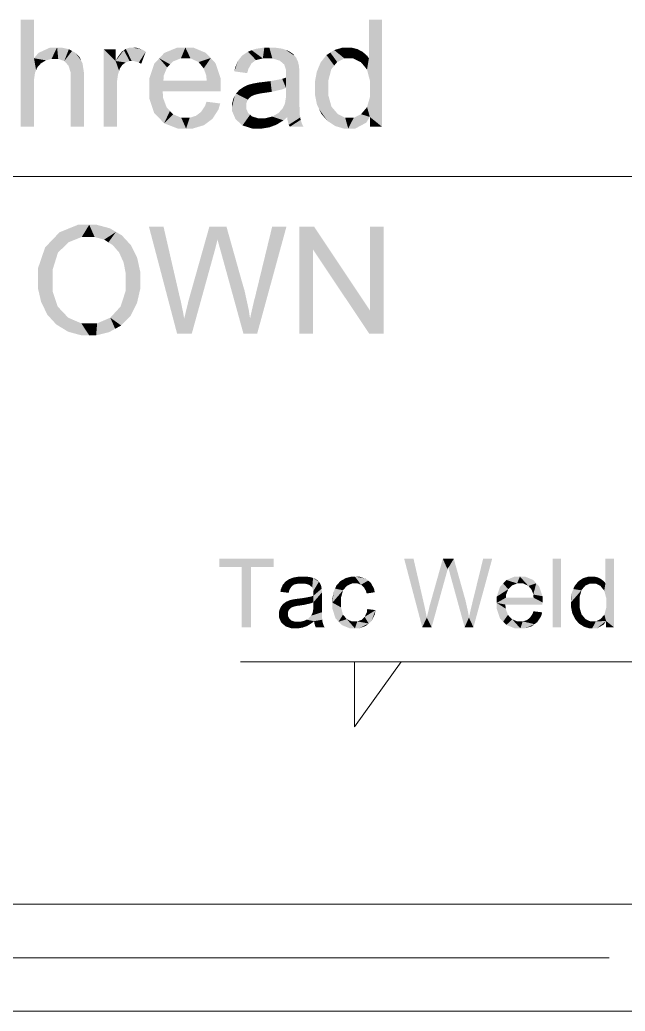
# Model space of a CAD drawing. Header units: millimetres. Extents: x 2 to 579, y 1 to 405.
# Drawn here: x 246.85 to 254.48, y 85.72 to 98.23 of the extents above; entities that cross this region are included whole.
import ezdxf

# ---------------------------------------------------------------- set-up
doc = ezdxf.new("R2010")
doc.units = ezdxf.units.MM
doc.linetypes.add('XKITLINE00', pattern=[0])
doc.layers.add('LinkedObject', color=7, linetype='Continuous', lineweight=0)

# ---------------------------------------------------------------- blocks, each defined once
blk = doc.blocks.new('*A4')
at = {"layer": 'LinkedObject'}
for points in [[(247.025, 98.228), (246.859, 96.878), (246.859, 98.228)], [(247.025, 97.743), (246.859, 96.878), (247.025, 98.228)], [(251.416, 98.228), (251.25, 97.743), (251.25, 98.228)], [(251.416, 98.228), (251.265, 97.452), (251.25, 97.743)], [(251.265, 97.452), (251.416, 98.228), (251.416, 96.878)], [(247.229, 97.878), (247.025, 97.743), (247.083, 97.811)], [(247.317, 97.878), (247.025, 97.743), (247.229, 97.878)], [(247.246, 97.735), (247.025, 97.743), (247.317, 97.878)], [(247.246, 97.735), (247.317, 97.878), (247.282, 97.735)], [(247.282, 97.735), (247.317, 97.878), (247.331, 97.735)], [(247.317, 97.878), (247.407, 97.707), (247.331, 97.735)], [(247.371, 97.878), (247.407, 97.707), (247.317, 97.878)], [(247.465, 97.857), (247.407, 97.707), (247.371, 97.878)], [(247.505, 97.835), (247.407, 97.707), (247.465, 97.857)], [(247.905, 97.856), (248.055, 97.708), (247.905, 96.878)], [(248.055, 97.708), (247.905, 97.856), (248.055, 97.856)], [(248.184, 97.861), (248.257, 97.707), (248.16, 97.845)], [(248.237, 97.878), (248.257, 97.707), (248.184, 97.861)], [(248.266, 97.878), (248.257, 97.707), (248.237, 97.878)], [(248.266, 97.878), (248.287, 97.707), (248.257, 97.707)], [(248.392, 97.852), (248.266, 97.878), (248.308, 97.878)], [(248.435, 97.825), (248.266, 97.878), (248.392, 97.852)], [(248.348, 97.689), (248.266, 97.878), (248.435, 97.825)], [(248.287, 97.707), (248.266, 97.878), (248.348, 97.689)], [(248.834, 97.878), (248.606, 97.742), (248.669, 97.81)], [(248.935, 97.878), (248.606, 97.742), (248.834, 97.878)], [(248.879, 97.742), (248.606, 97.742), (248.935, 97.878)], [(248.879, 97.742), (248.935, 97.878), (248.936, 97.742)], [(248.935, 97.878), (248.999, 97.742), (248.936, 97.742)], [(249.193, 97.811), (248.935, 97.878), (249.033, 97.878)], [(249.255, 97.745), (248.935, 97.878), (249.193, 97.811)], [(249.102, 97.694), (248.935, 97.878), (249.255, 97.745)], [(248.999, 97.742), (248.935, 97.878), (249.102, 97.694)], [(249.931, 97.878), (249.772, 97.844), (249.82, 97.861)], [(249.912, 97.74), (249.772, 97.844), (249.931, 97.878)], [(249.912, 97.74), (249.931, 97.878), (249.97, 97.74)], [(249.97, 97.74), (249.931, 97.878), (250.032, 97.74)], [(249.994, 97.878), (250.032, 97.74), (249.931, 97.878)], [(250.159, 97.863), (249.994, 97.878), (250.057, 97.878)], [(250.198, 97.849), (249.994, 97.878), (250.159, 97.863)], [(250.127, 97.712), (249.994, 97.878), (250.198, 97.849)], [(250.032, 97.74), (249.994, 97.878), (250.127, 97.712)], [(250.127, 97.712), (250.198, 97.849), (250.158, 97.684)], [(250.158, 97.684), (250.198, 97.849), (250.182, 97.664)], [(250.198, 97.849), (250.205, 97.592), (250.182, 97.664)], [(250.313, 97.774), (250.205, 97.592), (250.198, 97.849)], [(250.294, 97.797), (250.198, 97.849), (250.237, 97.834)], [(250.313, 97.774), (250.198, 97.849), (250.294, 97.797)], [(250.921, 97.878), (250.942, 97.74), (250.812, 97.846)], [(250.981, 97.878), (250.942, 97.74), (250.921, 97.878)], [(250.942, 97.74), (250.981, 97.878), (250.997, 97.74)], [(250.981, 97.878), (251.054, 97.74), (250.997, 97.74)], [(251.025, 97.878), (251.054, 97.74), (250.981, 97.878)], [(251.104, 97.859), (251.054, 97.74), (251.025, 97.878)], [(251.138, 97.841), (251.054, 97.74), (251.104, 97.859)], [(247.025, 97.47), (246.859, 96.878), (247.025, 97.743)], [(247.025, 97.47), (247.025, 97.743), (247.038, 97.56)], [(247.038, 97.56), (247.025, 97.743), (247.052, 97.593)], [(247.052, 97.593), (247.025, 97.743), (247.066, 97.626)], [(247.066, 97.626), (247.025, 97.743), (247.112, 97.678)], [(247.112, 97.678), (247.025, 97.743), (247.144, 97.697)], [(247.144, 97.697), (247.025, 97.743), (247.177, 97.716)], [(247.177, 97.716), (247.025, 97.743), (247.246, 97.735)], [(247.505, 97.835), (247.434, 97.678), (247.407, 97.707)], [(247.545, 97.814), (247.434, 97.678), (247.505, 97.835)], [(247.434, 97.678), (247.545, 97.814), (247.461, 97.65)], [(247.461, 97.65), (247.545, 97.814), (247.619, 97.717)], [(247.619, 97.717), (247.545, 97.814), (247.602, 97.755)], [(248.16, 97.845), (248.055, 97.708), (248.136, 97.828)], [(248.23, 97.707), (248.055, 97.708), (248.16, 97.845)], [(248.136, 97.828), (248.055, 97.708), (248.083, 97.76)], [(248.16, 97.845), (248.257, 97.707), (248.23, 97.707)], [(248.348, 97.689), (248.435, 97.825), (248.378, 97.672)], [(248.606, 97.742), (248.479, 97.482), (248.542, 97.674)], [(248.705, 97.627), (248.479, 97.482), (248.606, 97.742)], [(248.606, 97.742), (248.744, 97.665), (248.705, 97.627)], [(248.744, 97.665), (248.606, 97.742), (248.783, 97.704)], [(248.783, 97.704), (248.606, 97.742), (248.879, 97.742)], [(249.102, 97.694), (249.255, 97.745), (249.141, 97.646)], [(249.255, 97.745), (249.167, 97.615), (249.141, 97.646)], [(249.167, 97.615), (249.255, 97.745), (249.198, 97.523)], [(249.198, 97.523), (249.255, 97.745), (249.379, 97.49)], [(249.379, 97.49), (249.255, 97.745), (249.317, 97.678)], [(249.626, 97.745), (249.553, 97.577), (249.601, 97.713)], [(249.77, 97.679), (249.553, 97.577), (249.626, 97.745)], [(249.651, 97.777), (249.825, 97.72), (249.626, 97.745)], [(249.77, 97.679), (249.626, 97.745), (249.798, 97.7)], [(249.798, 97.7), (249.626, 97.745), (249.825, 97.72)], [(249.725, 97.826), (249.825, 97.72), (249.651, 97.777)], [(249.772, 97.844), (249.825, 97.72), (249.725, 97.826)], [(249.825, 97.72), (249.772, 97.844), (249.912, 97.74)], [(250.331, 97.752), (250.205, 97.592), (250.313, 97.774)], [(250.357, 97.696), (250.205, 97.592), (250.331, 97.752)], [(250.715, 97.783), (250.813, 97.65), (250.642, 97.691)], [(250.85, 97.695), (250.715, 97.783), (250.763, 97.815)], [(250.813, 97.65), (250.715, 97.783), (250.85, 97.695)], [(250.812, 97.846), (250.942, 97.74), (250.763, 97.815)], [(250.763, 97.815), (250.942, 97.74), (250.85, 97.695)], [(251.138, 97.841), (251.149, 97.693), (251.054, 97.74)], [(251.173, 97.822), (251.149, 97.693), (251.138, 97.841)], [(251.229, 97.773), (251.149, 97.693), (251.173, 97.822)], [(251.25, 97.743), (251.149, 97.693), (251.229, 97.773)], [(251.149, 97.693), (251.25, 97.743), (251.188, 97.647)], [(251.188, 97.647), (251.25, 97.743), (251.226, 97.6)], [(251.25, 97.743), (251.265, 97.452), (251.226, 97.6)], [(247.619, 97.717), (247.488, 97.56), (247.461, 97.65)], [(247.637, 97.679), (247.488, 97.56), (247.619, 97.717)], [(247.654, 97.57), (247.488, 97.56), (247.637, 97.679)], [(247.905, 96.878), (248.055, 97.708), (248.071, 96.878)], [(248.055, 97.708), (248.071, 97.39), (248.071, 96.878)], [(248.071, 97.39), (248.055, 97.708), (248.071, 97.442)], [(248.071, 97.442), (248.055, 97.708), (248.085, 97.539)], [(248.085, 97.539), (248.055, 97.708), (248.099, 97.583)], [(248.099, 97.583), (248.055, 97.708), (248.108, 97.612)], [(248.108, 97.612), (248.055, 97.708), (248.138, 97.658)], [(248.138, 97.658), (248.055, 97.708), (248.16, 97.674)], [(248.16, 97.674), (248.055, 97.708), (248.181, 97.69)], [(248.181, 97.69), (248.055, 97.708), (248.23, 97.707)], [(248.662, 97.525), (248.479, 97.482), (248.705, 97.627)], [(249.601, 97.713), (249.553, 97.577), (249.564, 97.629)], [(249.729, 97.607), (249.553, 97.577), (249.77, 97.679)], [(249.553, 97.577), (249.729, 97.607), (249.715, 97.555)], [(250.205, 97.516), (250.369, 97.64), (250.204, 97.499)], [(250.204, 97.499), (250.369, 97.64), (250.205, 97.369)], [(250.364, 97.662), (250.205, 97.592), (250.357, 97.696)], [(250.205, 97.592), (250.364, 97.662), (250.369, 97.64)], [(250.205, 97.592), (250.369, 97.64), (250.205, 97.542)], [(250.205, 97.542), (250.369, 97.64), (250.205, 97.537)], [(250.205, 97.537), (250.369, 97.64), (250.205, 97.516)], [(250.373, 97.564), (250.205, 97.369), (250.369, 97.64)], [(250.617, 97.632), (250.568, 97.366), (250.593, 97.572)], [(250.776, 97.605), (250.568, 97.366), (250.617, 97.632)], [(250.739, 97.463), (250.568, 97.366), (250.776, 97.605)], [(250.642, 97.691), (250.813, 97.65), (250.617, 97.632)], [(250.617, 97.632), (250.813, 97.65), (250.776, 97.605)], [(247.654, 97.498), (247.488, 97.56), (247.654, 97.57)], [(247.488, 97.56), (247.654, 97.498), (247.488, 97.497)], [(247.488, 96.878), (247.654, 97.498), (247.654, 96.878)], [(247.488, 97.497), (247.654, 97.498), (247.488, 96.878)], [(248.479, 97.482), (248.662, 97.525), (248.658, 97.461)], [(248.658, 97.461), (248.479, 97.359), (248.479, 97.482)], [(249.198, 97.523), (249.379, 97.49), (249.204, 97.461)], [(249.379, 97.369), (249.204, 97.461), (249.379, 97.49)], [(250.157, 97.482), (250.205, 97.369), (250.009, 97.454)], [(250.204, 97.499), (250.205, 97.369), (250.157, 97.482)], [(250.373, 97.509), (250.204, 97.308), (250.205, 97.369)], [(250.373, 97.288), (250.204, 97.308), (250.373, 97.509)], [(250.373, 97.509), (250.205, 97.369), (250.373, 97.564)], [(250.593, 97.572), (250.568, 97.366), (250.568, 97.439)], [(247.025, 97.413), (246.859, 96.878), (247.025, 97.47)], [(246.859, 96.878), (247.025, 97.413), (247.025, 96.878)], [(248.658, 97.461), (249.379, 97.369), (248.479, 97.359)], [(249.379, 97.361), (248.479, 97.359), (249.379, 97.369)], [(249.379, 97.339), (248.479, 97.359), (249.379, 97.361)], [(248.479, 97.359), (248.604, 96.988), (248.479, 97.24)], [(248.653, 97.244), (248.604, 96.988), (248.479, 97.359)], [(248.653, 97.244), (248.479, 97.359), (248.649, 97.325)], [(249.378, 97.325), (248.479, 97.359), (249.379, 97.339)], [(248.649, 97.325), (248.479, 97.359), (249.378, 97.325)], [(249.204, 97.461), (249.379, 97.369), (248.658, 97.461)], [(249.736, 97.237), (249.617, 97.345), (249.643, 97.362)], [(249.67, 97.38), (249.769, 97.264), (249.643, 97.362)], [(249.643, 97.362), (249.769, 97.264), (249.736, 97.237)], [(249.729, 97.408), (249.769, 97.264), (249.67, 97.38)], [(249.762, 97.417), (249.769, 97.264), (249.729, 97.408)], [(249.787, 97.423), (249.811, 97.282), (249.762, 97.417)], [(249.769, 97.264), (249.762, 97.417), (249.79, 97.273)], [(249.79, 97.273), (249.762, 97.417), (249.811, 97.282)], [(249.86, 97.436), (249.884, 97.299), (249.787, 97.423)], [(249.787, 97.423), (249.884, 97.299), (249.811, 97.282)], [(249.909, 97.442), (249.935, 97.306), (249.86, 97.436)], [(249.86, 97.436), (249.935, 97.306), (249.884, 97.299)], [(250.009, 97.454), (250.025, 97.319), (249.909, 97.442)], [(249.909, 97.442), (250.025, 97.319), (249.935, 97.306)], [(250.009, 97.454), (250.205, 97.369), (250.025, 97.319)], [(250.025, 97.319), (250.205, 97.369), (250.16, 97.351)], [(250.568, 97.366), (250.739, 97.463), (250.739, 97.366)], [(250.568, 97.366), (250.739, 97.272), (250.568, 97.291)], [(250.739, 97.272), (250.568, 97.366), (250.739, 97.366)], [(251.265, 97.452), (251.416, 96.878), (251.265, 97.352)], [(251.265, 97.352), (251.416, 96.878), (251.265, 97.261)], [(248.479, 97.24), (248.604, 96.988), (248.541, 97.054)], [(248.699, 97.121), (248.604, 96.988), (248.653, 97.244)], [(249.558, 97.267), (249.525, 97.136), (249.541, 97.237)], [(249.713, 97.202), (249.525, 97.136), (249.558, 97.267)], [(249.541, 97.237), (249.525, 97.136), (249.525, 97.172)], [(249.574, 97.297), (249.725, 97.219), (249.558, 97.267)], [(249.558, 97.267), (249.725, 97.219), (249.713, 97.202)], [(249.617, 97.345), (249.725, 97.219), (249.574, 97.297)], [(249.725, 97.219), (249.617, 97.345), (249.736, 97.237)], [(250.191, 97.171), (250.373, 97.288), (250.373, 97.172)], [(250.204, 97.253), (250.373, 97.288), (250.191, 97.171)], [(250.373, 97.288), (250.204, 97.253), (250.204, 97.308)], [(250.568, 97.291), (250.739, 97.272), (250.595, 97.158)], [(250.595, 97.158), (250.739, 97.272), (250.622, 97.101)], [(250.622, 97.101), (250.739, 97.272), (250.778, 97.132)], [(251.265, 97.261), (251.416, 96.878), (251.227, 97.126)], [(248.604, 96.988), (248.699, 97.121), (248.667, 96.922)], [(248.74, 97.078), (248.667, 96.922), (248.699, 97.121)], [(249.132, 97.064), (249.374, 97.172), (249.278, 96.98)], [(249.183, 97.141), (249.374, 97.172), (249.132, 97.064)], [(249.374, 97.172), (249.183, 97.141), (249.202, 97.194)], [(249.278, 96.98), (249.374, 97.172), (249.353, 97.097)], [(249.702, 97.162), (249.525, 97.136), (249.713, 97.202)], [(249.525, 97.136), (249.702, 97.162), (249.702, 97.141)], [(249.702, 97.107), (249.525, 97.136), (249.702, 97.141)], [(249.525, 97.136), (249.702, 97.107), (249.525, 97.075)], [(249.525, 97.075), (249.702, 97.107), (249.568, 96.974)], [(249.568, 96.974), (249.702, 97.107), (249.611, 96.935)], [(249.611, 96.935), (249.702, 97.107), (249.727, 97.052)], [(250.106, 97.049), (250.373, 97.172), (250.378, 97.026)], [(250.16, 97.106), (250.373, 97.172), (250.106, 97.049)], [(250.178, 97.142), (250.373, 97.172), (250.16, 97.106)], [(250.373, 97.172), (250.178, 97.142), (250.191, 97.171)], [(250.778, 97.132), (250.725, 96.953), (250.622, 97.101)], [(250.622, 97.101), (250.725, 96.953), (250.649, 97.043)], [(250.818, 97.085), (250.725, 96.953), (250.778, 97.132)], [(251.227, 97.126), (251.262, 97.002), (251.189, 97.081)], [(251.227, 97.126), (251.416, 96.878), (251.262, 97.002)], [(248.781, 97.035), (248.667, 96.922), (248.74, 97.078)], [(248.781, 97.035), (248.944, 96.856), (248.667, 96.922)], [(248.883, 96.992), (248.944, 96.856), (248.781, 97.035)], [(248.944, 96.992), (248.944, 96.856), (248.883, 96.992)], [(248.99, 96.992), (249.224, 96.939), (248.944, 96.856)], [(248.99, 96.992), (248.944, 96.856), (248.944, 96.992)], [(249.067, 97.016), (249.224, 96.939), (248.99, 96.992)], [(249.1, 97.04), (249.278, 96.98), (249.067, 97.016)], [(249.224, 96.939), (249.067, 97.016), (249.278, 96.98)], [(249.132, 97.064), (249.278, 96.98), (249.1, 97.04)], [(249.727, 97.052), (249.655, 96.895), (249.611, 96.935)], [(249.752, 97.03), (249.655, 96.895), (249.727, 97.052)], [(249.777, 97.008), (249.655, 96.895), (249.752, 97.03)], [(249.655, 96.895), (249.777, 97.008), (249.778, 96.856)], [(249.859, 96.856), (249.777, 97.008), (249.85, 96.986)], [(249.778, 96.856), (249.777, 97.008), (249.859, 96.856)], [(249.85, 96.986), (249.907, 96.856), (249.859, 96.856)], [(249.898, 96.986), (249.907, 96.856), (249.85, 96.986)], [(249.946, 96.986), (249.907, 96.856), (249.898, 96.986)], [(249.907, 96.856), (249.946, 96.986), (249.999, 96.872)], [(250.041, 96.888), (249.946, 96.986), (250.031, 97.007)], [(249.999, 96.872), (249.946, 96.986), (250.041, 96.888)], [(250.219, 96.998), (250.031, 97.007), (250.068, 97.028)], [(250.173, 96.959), (250.031, 97.007), (250.219, 96.998)], [(250.084, 96.904), (250.031, 97.007), (250.173, 96.959)], [(250.041, 96.888), (250.031, 97.007), (250.084, 96.904)], [(250.106, 97.049), (250.378, 97.026), (250.068, 97.028)], [(250.378, 97.026), (250.219, 96.998), (250.068, 97.028)], [(250.219, 96.998), (250.378, 97.026), (250.223, 96.963)], [(250.223, 96.963), (250.378, 97.026), (250.383, 96.995)], [(250.383, 96.995), (250.239, 96.903), (250.223, 96.963)], [(250.389, 96.965), (250.239, 96.903), (250.383, 96.995)], [(250.725, 96.953), (250.818, 97.085), (250.774, 96.921)], [(250.774, 96.921), (250.818, 97.085), (250.857, 97.039)], [(250.857, 97.039), (250.989, 96.856), (250.774, 96.921)], [(250.951, 96.992), (250.989, 96.856), (250.857, 97.039)], [(250.989, 96.856), (250.951, 96.992), (251.005, 96.992)], [(250.989, 96.856), (251.262, 97.002), (251.079, 96.856)], [(251.059, 96.992), (251.262, 97.002), (250.989, 96.856)], [(251.059, 96.992), (250.989, 96.856), (251.005, 96.992)], [(251.151, 97.037), (251.262, 97.002), (251.059, 96.992)], [(251.079, 96.856), (251.262, 97.002), (251.216, 96.929)], [(251.262, 97.002), (251.151, 97.037), (251.189, 97.081)], [(251.262, 97.002), (251.416, 96.878), (251.262, 96.878)], [(248.667, 96.922), (248.944, 96.856), (248.837, 96.856)], [(248.944, 96.856), (249.224, 96.939), (249.029, 96.856)], [(249.029, 96.856), (249.224, 96.939), (249.169, 96.898)], [(250.389, 96.965), (250.253, 96.878), (250.239, 96.903)], [(250.41, 96.906), (250.253, 96.878), (250.389, 96.965)], [(250.253, 96.878), (250.41, 96.906), (250.425, 96.878)], [(250.774, 96.921), (250.989, 96.856), (250.823, 96.888)], [(250.823, 96.888), (250.989, 96.856), (250.931, 96.856)], [(247.58, 95.641), (247.257, 95.451), (247.347, 95.546)], [(247.722, 95.641), (247.257, 95.451), (247.58, 95.641)], [(247.628, 95.487), (247.257, 95.451), (247.722, 95.641)], [(247.628, 95.487), (247.722, 95.641), (247.723, 95.487)], [(247.722, 95.641), (247.79, 95.487), (247.723, 95.487)], [(247.984, 95.596), (247.722, 95.641), (247.816, 95.641)], [(248.059, 95.551), (247.722, 95.641), (247.984, 95.596)], [(247.911, 95.453), (247.722, 95.641), (248.059, 95.551)], [(247.79, 95.487), (247.722, 95.641), (247.911, 95.453)], [(248.659, 95.618), (248.83, 94.268), (248.475, 95.618)], [(248.863, 94.732), (248.83, 94.268), (248.659, 95.618)], [(249.238, 95.618), (249.3, 95.296), (248.981, 94.706)], [(249.3, 95.296), (249.238, 95.618), (249.309, 95.329)], [(249.309, 95.329), (249.238, 95.618), (249.329, 95.408)], [(249.329, 95.408), (249.238, 95.618), (249.341, 95.455)], [(249.453, 95.618), (249.341, 95.455), (249.238, 95.618)], [(249.341, 95.455), (249.453, 95.618), (249.344, 95.44)], [(249.344, 95.44), (249.453, 95.618), (249.366, 95.36)], [(249.366, 95.36), (249.453, 95.618), (249.384, 95.296)], [(249.384, 95.296), (249.453, 95.618), (249.645, 94.934)], [(250.21, 95.618), (249.819, 94.75), (250.03, 95.618)], [(249.841, 94.268), (249.819, 94.75), (250.21, 95.618)], [(250.374, 95.618), (250.546, 95.327), (250.374, 94.268)], [(250.546, 95.327), (250.374, 95.618), (250.558, 95.618)], [(250.546, 95.327), (250.558, 95.618), (251.253, 94.268)], [(251.253, 94.268), (250.558, 95.618), (251.265, 94.558)], [(251.437, 95.618), (251.265, 94.558), (251.265, 95.618)], [(251.437, 94.268), (251.265, 94.558), (251.437, 95.618)], [(247.465, 95.422), (247.257, 95.451), (247.628, 95.487)], [(247.911, 95.453), (248.059, 95.551), (247.964, 95.419)], [(248.059, 95.551), (248.018, 95.385), (247.964, 95.419)], [(248.018, 95.385), (248.059, 95.551), (248.1, 95.29)], [(248.249, 95.382), (248.059, 95.551), (248.134, 95.507)], [(248.288, 95.303), (248.059, 95.551), (248.249, 95.382)], [(248.1, 95.29), (248.059, 95.551), (248.288, 95.303)], [(247.257, 95.451), (247.076, 94.925), (247.166, 95.356)], [(247.328, 95.291), (247.076, 94.925), (247.257, 95.451)], [(247.166, 95.356), (247.076, 94.925), (247.076, 95.093)], [(247.257, 95.451), (247.465, 95.422), (247.397, 95.357)], [(247.328, 95.291), (247.257, 95.451), (247.397, 95.357)], [(247.26, 95.074), (247.076, 94.925), (247.328, 95.291)], [(248.1, 95.29), (248.288, 95.303), (248.127, 95.229)], [(248.288, 95.303), (248.155, 95.167), (248.127, 95.229)], [(248.155, 95.167), (248.288, 95.303), (248.183, 95.024)], [(248.183, 95.024), (248.288, 95.303), (248.367, 95.042)], [(248.367, 95.042), (248.288, 95.303), (248.327, 95.223)], [(248.981, 94.706), (249.3, 95.296), (249.016, 94.268)], [(249.645, 94.934), (249.667, 94.268), (249.384, 95.296)], [(250.374, 94.268), (250.546, 95.327), (250.546, 94.268)], [(247.076, 94.925), (247.26, 95.074), (247.26, 94.922)], [(248.183, 94.941), (248.367, 95.042), (248.367, 94.94)], [(248.183, 95.024), (248.367, 95.042), (248.183, 94.941)], [(247.076, 94.925), (247.26, 94.8), (247.076, 94.836)], [(247.26, 94.8), (247.076, 94.925), (247.26, 94.922)], [(248.118, 94.61), (248.367, 94.94), (248.284, 94.573)], [(248.183, 94.811), (248.367, 94.94), (248.118, 94.61)], [(248.367, 94.94), (248.183, 94.811), (248.183, 94.941)], [(248.284, 94.573), (248.367, 94.94), (248.325, 94.654)], [(248.325, 94.654), (248.367, 94.94), (248.367, 94.838)], [(249.682, 94.807), (249.667, 94.268), (249.645, 94.934)], [(247.076, 94.836), (247.26, 94.8), (247.115, 94.668)], [(247.115, 94.668), (247.26, 94.8), (247.154, 94.588)], [(247.154, 94.588), (247.26, 94.8), (247.325, 94.608)], [(248.88, 94.663), (248.83, 94.268), (248.863, 94.732)], [(249.734, 94.568), (249.667, 94.268), (249.682, 94.807)], [(249.819, 94.75), (249.841, 94.268), (249.798, 94.667)], [(247.325, 94.608), (247.306, 94.383), (247.154, 94.588)], [(247.391, 94.538), (247.306, 94.383), (247.325, 94.608)], [(248.284, 94.573), (248.053, 94.539), (248.118, 94.61)], [(248.908, 94.525), (248.83, 94.268), (248.88, 94.663)], [(248.976, 94.689), (249.016, 94.268), (248.946, 94.565)], [(248.981, 94.706), (249.016, 94.268), (248.976, 94.689)], [(249.798, 94.667), (249.841, 94.268), (249.764, 94.52)], [(247.154, 94.588), (247.306, 94.383), (247.192, 94.508)], [(247.306, 94.383), (247.391, 94.538), (247.381, 94.337)], [(247.381, 94.337), (247.391, 94.538), (247.457, 94.468)], [(248.053, 94.539), (248.125, 94.37), (247.988, 94.468)], [(248.243, 94.492), (248.053, 94.539), (248.284, 94.573)], [(248.125, 94.37), (248.053, 94.539), (248.243, 94.492)], [(248.92, 94.457), (248.83, 94.268), (248.908, 94.525)], [(248.946, 94.565), (249.016, 94.268), (248.92, 94.457)], [(249.751, 94.457), (249.667, 94.268), (249.734, 94.568)], [(249.764, 94.52), (249.841, 94.268), (249.751, 94.457)], [(251.265, 94.558), (251.437, 94.268), (251.253, 94.268)], [(247.457, 94.468), (247.722, 94.245), (247.381, 94.337)], [(247.622, 94.397), (247.722, 94.245), (247.457, 94.468)], [(247.722, 94.245), (247.622, 94.397), (247.721, 94.397)], [(247.822, 94.397), (247.722, 94.245), (247.721, 94.397)], [(247.722, 94.245), (247.822, 94.397), (247.809, 94.245)], [(247.809, 94.245), (247.822, 94.397), (247.973, 94.286)], [(248.049, 94.328), (247.822, 94.397), (247.988, 94.468)], [(247.973, 94.286), (247.822, 94.397), (248.049, 94.328)], [(247.988, 94.468), (248.125, 94.37), (248.049, 94.328)], [(248.92, 94.457), (249.016, 94.268), (248.83, 94.268)], [(249.751, 94.457), (249.841, 94.268), (249.667, 94.268)], [(247.381, 94.337), (247.722, 94.245), (247.456, 94.291)], [(247.456, 94.291), (247.722, 94.245), (247.626, 94.245)], [(249.363, 91.425), (249.647, 91.323), (249.363, 91.323)], [(249.761, 91.323), (249.647, 91.323), (249.363, 91.425)], [(249.761, 91.323), (249.363, 91.425), (250.047, 91.425)], [(249.761, 91.323), (250.047, 91.425), (250.047, 91.323)], [(251.813, 91.425), (251.923, 90.561), (251.695, 91.425)], [(251.944, 90.859), (251.923, 90.561), (251.813, 91.425)], [(252.183, 91.425), (252.223, 91.219), (252.019, 90.841)], [(252.223, 91.219), (252.183, 91.425), (252.229, 91.24)], [(252.229, 91.24), (252.183, 91.425), (252.242, 91.291)], [(252.242, 91.291), (252.183, 91.425), (252.249, 91.321)], [(252.321, 91.425), (252.249, 91.321), (252.183, 91.425)], [(252.249, 91.321), (252.321, 91.425), (252.252, 91.311)], [(252.252, 91.311), (252.321, 91.425), (252.266, 91.26)], [(252.266, 91.26), (252.321, 91.425), (252.277, 91.219)], [(252.277, 91.219), (252.321, 91.425), (252.444, 90.987)], [(252.805, 91.425), (252.555, 90.87), (252.691, 91.425)], [(252.569, 90.561), (252.555, 90.87), (252.805, 91.425)], [(253.673, 91.425), (253.567, 90.561), (253.567, 91.425)], [(253.673, 90.561), (253.567, 90.561), (253.673, 91.425)], [(254.341, 91.425), (254.234, 91.115), (254.234, 91.425)], [(254.341, 91.425), (254.244, 90.929), (254.234, 91.115)], [(254.244, 90.929), (254.341, 91.425), (254.341, 90.561)], [(249.647, 90.561), (249.761, 91.323), (249.761, 90.561)], [(249.647, 91.323), (249.761, 91.323), (249.647, 90.561)], [(252.019, 90.841), (252.223, 91.219), (252.041, 90.561)], [(252.444, 90.987), (252.458, 90.561), (252.277, 91.219)], [(250.18, 91.116), (250.133, 91.009), (250.163, 91.096)], [(250.272, 91.074), (250.133, 91.009), (250.18, 91.116)], [(250.163, 91.096), (250.133, 91.009), (250.14, 91.042)], [(250.196, 91.137), (250.307, 91.1), (250.18, 91.116)], [(250.272, 91.074), (250.18, 91.116), (250.289, 91.087)], [(250.289, 91.087), (250.18, 91.116), (250.307, 91.1)], [(250.243, 91.168), (250.307, 91.1), (250.196, 91.137)], [(250.273, 91.179), (250.307, 91.1), (250.243, 91.168)], [(250.375, 91.201), (250.273, 91.179), (250.304, 91.19)], [(250.362, 91.113), (250.273, 91.179), (250.375, 91.201)], [(250.307, 91.1), (250.273, 91.179), (250.362, 91.113)], [(250.362, 91.113), (250.375, 91.201), (250.4, 91.113)], [(250.4, 91.113), (250.375, 91.201), (250.44, 91.113)], [(250.415, 91.201), (250.44, 91.113), (250.375, 91.201)], [(250.52, 91.192), (250.415, 91.201), (250.455, 91.201)], [(250.546, 91.182), (250.415, 91.201), (250.52, 91.192)], [(250.5, 91.095), (250.415, 91.201), (250.546, 91.182)], [(250.44, 91.113), (250.415, 91.201), (250.5, 91.095)], [(250.5, 91.095), (250.546, 91.182), (250.52, 91.077)], [(250.52, 91.077), (250.546, 91.182), (250.535, 91.064)], [(250.546, 91.182), (250.55, 91.019), (250.535, 91.064)], [(250.619, 91.135), (250.55, 91.019), (250.546, 91.182)], [(250.607, 91.149), (250.546, 91.182), (250.571, 91.173)], [(250.619, 91.135), (250.546, 91.182), (250.607, 91.149)], [(250.631, 91.121), (250.55, 91.019), (250.619, 91.135)], [(250.647, 91.085), (250.55, 91.019), (250.631, 91.121)], [(250.891, 91.144), (250.949, 91.057), (250.84, 91.087)], [(250.974, 91.085), (250.891, 91.144), (250.925, 91.163)], [(250.949, 91.057), (250.891, 91.144), (250.974, 91.085)], [(250.959, 91.182), (251.038, 91.114), (250.925, 91.163)], [(250.925, 91.163), (251.038, 91.114), (250.974, 91.085)], [(251.034, 91.201), (251.038, 91.114), (250.959, 91.182)], [(251.074, 91.201), (251.038, 91.114), (251.034, 91.201)], [(251.038, 91.114), (251.074, 91.201), (251.078, 91.114)], [(251.074, 91.201), (251.105, 91.114), (251.078, 91.114)], [(251.208, 91.175), (251.074, 91.201), (251.125, 91.201)], [(251.241, 91.15), (251.074, 91.201), (251.208, 91.175)], [(251.15, 91.098), (251.074, 91.201), (251.241, 91.15)], [(251.105, 91.114), (251.074, 91.201), (251.15, 91.098)], [(251.15, 91.098), (251.241, 91.15), (251.169, 91.082)], [(251.241, 91.15), (251.187, 91.066), (251.169, 91.082)], [(251.187, 91.066), (251.241, 91.15), (251.213, 91.019)], [(251.213, 91.019), (251.241, 91.15), (251.324, 91.003)], [(251.314, 91.05), (251.241, 91.15), (251.273, 91.124)], [(251.324, 91.003), (251.241, 91.15), (251.314, 91.05)], [(252.944, 91.114), (252.863, 90.948), (252.904, 91.071)], [(253.008, 91.041), (252.863, 90.948), (252.944, 91.114)], [(252.985, 91.158), (253.058, 91.09), (252.944, 91.114)], [(252.944, 91.114), (253.058, 91.09), (253.008, 91.041)], [(253.155, 91.201), (252.985, 91.158), (253.09, 91.201)], [(253.119, 91.114), (252.985, 91.158), (253.155, 91.201)], [(253.058, 91.09), (252.985, 91.158), (253.119, 91.114)], [(253.119, 91.114), (253.155, 91.201), (253.156, 91.114)], [(253.155, 91.201), (253.196, 91.114), (253.156, 91.114)], [(253.32, 91.159), (253.155, 91.201), (253.218, 91.201)], [(253.36, 91.116), (253.155, 91.201), (253.32, 91.159)], [(253.262, 91.083), (253.155, 91.201), (253.36, 91.116)], [(253.196, 91.114), (253.155, 91.201), (253.262, 91.083)], [(253.262, 91.083), (253.36, 91.116), (253.287, 91.053)], [(253.36, 91.116), (253.304, 91.033), (253.287, 91.053)], [(253.304, 91.033), (253.36, 91.116), (253.324, 90.974)], [(253.324, 90.974), (253.36, 91.116), (253.44, 90.953)], [(253.44, 90.953), (253.36, 91.116), (253.4, 91.073)], [(253.892, 91.14), (253.954, 91.056), (253.845, 91.082)], [(253.978, 91.084), (253.892, 91.14), (253.923, 91.161)], [(253.954, 91.056), (253.892, 91.14), (253.978, 91.084)], [(253.954, 91.181), (254.037, 91.113), (253.923, 91.161)], [(253.923, 91.161), (254.037, 91.113), (253.978, 91.084)], [(254.024, 91.201), (254.037, 91.113), (253.954, 91.181)], [(254.062, 91.201), (254.037, 91.113), (254.024, 91.201)], [(254.037, 91.113), (254.062, 91.201), (254.073, 91.113)], [(254.062, 91.201), (254.109, 91.113), (254.073, 91.113)], [(254.09, 91.201), (254.109, 91.113), (254.062, 91.201)], [(254.141, 91.189), (254.109, 91.113), (254.09, 91.201)], [(254.163, 91.177), (254.109, 91.113), (254.141, 91.189)], [(254.163, 91.177), (254.17, 91.083), (254.109, 91.113)], [(254.185, 91.165), (254.17, 91.083), (254.163, 91.177)], [(254.221, 91.134), (254.17, 91.083), (254.185, 91.165)], [(254.234, 91.115), (254.17, 91.083), (254.221, 91.134)], [(254.17, 91.083), (254.234, 91.115), (254.194, 91.053)], [(254.194, 91.053), (254.234, 91.115), (254.219, 91.023)], [(254.234, 91.115), (254.244, 90.929), (254.219, 91.023)], [(250.245, 91.028), (250.133, 91.009), (250.272, 91.074)], [(250.133, 91.009), (250.245, 91.028), (250.237, 90.995)], [(250.652, 91.063), (250.55, 91.019), (250.647, 91.085)], [(250.55, 91.019), (250.652, 91.063), (250.655, 91.049)], [(250.55, 91.019), (250.655, 91.049), (250.55, 90.986)], [(250.55, 90.986), (250.655, 91.049), (250.55, 90.983)], [(250.55, 90.983), (250.655, 91.049), (250.55, 90.969)], [(250.55, 90.969), (250.655, 91.049), (250.55, 90.959)], [(250.55, 90.959), (250.655, 91.049), (250.55, 90.876)], [(250.657, 91), (250.55, 90.876), (250.655, 91.049)], [(250.657, 90.965), (250.55, 90.876), (250.657, 91)], [(250.823, 91.049), (250.79, 90.872), (250.806, 91.011)], [(250.924, 91.028), (250.79, 90.872), (250.823, 91.049)], [(250.899, 90.937), (250.79, 90.872), (250.924, 91.028)], [(250.806, 91.011), (250.79, 90.872), (250.79, 90.923)], [(250.84, 91.087), (250.949, 91.057), (250.823, 91.049)], [(250.823, 91.049), (250.949, 91.057), (250.924, 91.028)], [(251.213, 91.019), (251.324, 91.003), (251.221, 90.987)], [(252.467, 90.906), (252.458, 90.561), (252.444, 90.987)], [(252.981, 90.975), (252.863, 90.948), (253.008, 91.041)], [(252.863, 90.948), (252.981, 90.975), (252.978, 90.934)], [(253.324, 90.974), (253.44, 90.953), (253.327, 90.934)], [(253.829, 91.044), (253.798, 90.874), (253.814, 91.006)], [(253.931, 91.027), (253.798, 90.874), (253.829, 91.044)], [(253.907, 90.936), (253.798, 90.874), (253.931, 91.027)], [(253.814, 91.006), (253.798, 90.874), (253.798, 90.921)], [(253.845, 91.082), (253.954, 91.056), (253.829, 91.044)], [(253.829, 91.044), (253.954, 91.056), (253.931, 91.027)], [(250.174, 90.86), (250.243, 90.78), (250.146, 90.829)], [(250.25, 90.791), (250.174, 90.86), (250.19, 90.871)], [(250.243, 90.78), (250.174, 90.86), (250.25, 90.791)], [(250.207, 90.883), (250.271, 90.808), (250.19, 90.871)], [(250.19, 90.871), (250.271, 90.808), (250.25, 90.791)], [(250.246, 90.9), (250.271, 90.808), (250.207, 90.883)], [(250.267, 90.906), (250.271, 90.808), (250.246, 90.9)], [(250.282, 90.91), (250.298, 90.82), (250.267, 90.906)], [(250.271, 90.808), (250.267, 90.906), (250.285, 90.814)], [(250.285, 90.814), (250.267, 90.906), (250.298, 90.82)], [(250.329, 90.918), (250.344, 90.831), (250.282, 90.91)], [(250.282, 90.91), (250.344, 90.831), (250.298, 90.82)], [(250.361, 90.922), (250.377, 90.835), (250.329, 90.918)], [(250.329, 90.918), (250.377, 90.835), (250.344, 90.831)], [(250.425, 90.93), (250.435, 90.844), (250.361, 90.922)], [(250.361, 90.922), (250.435, 90.844), (250.377, 90.835)], [(250.519, 90.948), (250.55, 90.876), (250.425, 90.93)], [(250.425, 90.93), (250.55, 90.876), (250.435, 90.844)], [(250.435, 90.844), (250.55, 90.876), (250.521, 90.864)], [(250.55, 90.959), (250.55, 90.876), (250.519, 90.948)], [(250.657, 90.965), (250.55, 90.837), (250.55, 90.876)], [(250.657, 90.824), (250.55, 90.837), (250.657, 90.965)], [(250.79, 90.872), (250.899, 90.937), (250.899, 90.875)], [(250.899, 90.812), (250.79, 90.872), (250.899, 90.875)], [(250.79, 90.872), (250.868, 90.631), (250.79, 90.794)], [(250.899, 90.812), (250.868, 90.631), (250.79, 90.872)], [(251.954, 90.814), (251.923, 90.561), (251.944, 90.859)], [(252.019, 90.841), (252.041, 90.561), (252.016, 90.831)], [(252.501, 90.753), (252.458, 90.561), (252.467, 90.906)], [(252.555, 90.87), (252.569, 90.561), (252.542, 90.817)], [(252.978, 90.934), (252.863, 90.869), (252.863, 90.948)], [(252.978, 90.934), (253.44, 90.875), (252.863, 90.869)], [(253.44, 90.871), (252.863, 90.869), (253.44, 90.875)], [(253.439, 90.857), (252.863, 90.869), (253.44, 90.871)], [(252.863, 90.869), (252.944, 90.632), (252.863, 90.793)], [(252.975, 90.796), (252.944, 90.632), (252.863, 90.869)], [(252.975, 90.796), (252.863, 90.869), (252.972, 90.847)], [(253.439, 90.847), (252.863, 90.869), (253.439, 90.857)], [(252.972, 90.847), (252.863, 90.869), (253.439, 90.847)], [(253.327, 90.934), (253.44, 90.875), (252.978, 90.934)], [(253.44, 90.875), (253.327, 90.934), (253.44, 90.953)], [(253.798, 90.874), (253.907, 90.936), (253.907, 90.874)], [(253.798, 90.874), (253.907, 90.814), (253.798, 90.826)], [(253.907, 90.814), (253.798, 90.874), (253.907, 90.874)], [(254.244, 90.929), (254.341, 90.561), (254.244, 90.865)], [(254.244, 90.865), (254.341, 90.561), (254.244, 90.806)], [(250.136, 90.81), (250.115, 90.726), (250.125, 90.791)], [(250.235, 90.768), (250.115, 90.726), (250.136, 90.81)], [(250.125, 90.791), (250.115, 90.726), (250.115, 90.749)], [(250.228, 90.743), (250.115, 90.726), (250.235, 90.768)], [(250.115, 90.726), (250.228, 90.743), (250.228, 90.729)], [(250.228, 90.708), (250.115, 90.726), (250.228, 90.729)], [(250.115, 90.726), (250.228, 90.708), (250.115, 90.687)], [(250.146, 90.829), (250.243, 90.78), (250.136, 90.81)], [(250.136, 90.81), (250.243, 90.78), (250.235, 90.768)], [(250.487, 90.67), (250.657, 90.75), (250.661, 90.656)], [(250.522, 90.707), (250.657, 90.75), (250.487, 90.67)], [(250.533, 90.731), (250.657, 90.75), (250.522, 90.707)], [(250.657, 90.75), (250.533, 90.731), (250.541, 90.748)], [(250.541, 90.748), (250.657, 90.824), (250.657, 90.75)], [(250.55, 90.802), (250.657, 90.824), (250.541, 90.748)], [(250.657, 90.824), (250.55, 90.802), (250.55, 90.837)], [(250.79, 90.794), (250.868, 90.631), (250.829, 90.673)], [(250.923, 90.72), (250.868, 90.631), (250.899, 90.812)], [(250.868, 90.631), (250.923, 90.72), (250.947, 90.692)], [(251.197, 90.692), (251.334, 90.777), (251.247, 90.608)], [(251.224, 90.751), (251.334, 90.777), (251.197, 90.692)], [(251.334, 90.777), (251.224, 90.751), (251.229, 90.791)], [(251.247, 90.608), (251.334, 90.777), (251.282, 90.639)], [(251.282, 90.639), (251.334, 90.777), (251.325, 90.723)], [(251.972, 90.726), (251.923, 90.561), (251.954, 90.814)], [(251.98, 90.682), (251.923, 90.561), (251.972, 90.726)], [(251.997, 90.751), (252.041, 90.561), (251.98, 90.682)], [(252.016, 90.831), (252.041, 90.561), (251.997, 90.751)], [(252.512, 90.682), (252.458, 90.561), (252.501, 90.753)], [(252.521, 90.723), (252.569, 90.561), (252.512, 90.682)], [(252.542, 90.817), (252.569, 90.561), (252.521, 90.723)], [(252.863, 90.793), (252.944, 90.632), (252.903, 90.674)], [(253.004, 90.717), (252.944, 90.632), (252.975, 90.796)], [(252.944, 90.632), (253.004, 90.717), (252.984, 90.59)], [(253.03, 90.689), (252.984, 90.59), (253.004, 90.717)], [(253.281, 90.681), (253.436, 90.749), (253.375, 90.627)], [(253.314, 90.73), (253.436, 90.749), (253.281, 90.681)], [(253.436, 90.749), (253.314, 90.73), (253.326, 90.763)], [(253.375, 90.627), (253.436, 90.749), (253.423, 90.701)], [(253.798, 90.826), (253.907, 90.814), (253.815, 90.741)], [(253.815, 90.741), (253.907, 90.814), (253.833, 90.704)], [(253.833, 90.704), (253.907, 90.814), (253.932, 90.724)], [(253.932, 90.724), (253.898, 90.609), (253.833, 90.704)], [(253.958, 90.694), (253.898, 90.609), (253.932, 90.724)], [(254.22, 90.72), (254.242, 90.64), (254.195, 90.691)], [(254.244, 90.806), (254.341, 90.561), (254.22, 90.72)], [(254.22, 90.72), (254.341, 90.561), (254.242, 90.64)], [(250.115, 90.687), (250.228, 90.708), (250.143, 90.623)], [(250.143, 90.623), (250.228, 90.708), (250.17, 90.598)], [(250.17, 90.598), (250.228, 90.708), (250.244, 90.673)], [(250.244, 90.673), (250.198, 90.572), (250.17, 90.598)], [(250.26, 90.659), (250.198, 90.572), (250.244, 90.673)], [(250.276, 90.644), (250.198, 90.572), (250.26, 90.659)], [(250.198, 90.572), (250.276, 90.644), (250.277, 90.547)], [(250.328, 90.547), (250.276, 90.644), (250.323, 90.63)], [(250.277, 90.547), (250.276, 90.644), (250.328, 90.547)], [(250.323, 90.63), (250.36, 90.547), (250.328, 90.547)], [(250.354, 90.63), (250.36, 90.547), (250.323, 90.63)], [(250.384, 90.63), (250.36, 90.547), (250.354, 90.63)], [(250.36, 90.547), (250.384, 90.63), (250.418, 90.558)], [(250.445, 90.568), (250.384, 90.63), (250.439, 90.644)], [(250.418, 90.558), (250.384, 90.63), (250.445, 90.568)], [(250.559, 90.638), (250.439, 90.644), (250.463, 90.657)], [(250.529, 90.613), (250.439, 90.644), (250.559, 90.638)], [(250.473, 90.578), (250.439, 90.644), (250.529, 90.613)], [(250.445, 90.568), (250.439, 90.644), (250.473, 90.578)], [(250.487, 90.67), (250.661, 90.656), (250.463, 90.657)], [(250.661, 90.656), (250.559, 90.638), (250.463, 90.657)], [(250.559, 90.638), (250.661, 90.656), (250.561, 90.616)], [(250.561, 90.616), (250.661, 90.656), (250.664, 90.636)], [(250.664, 90.636), (250.572, 90.578), (250.561, 90.616)], [(250.668, 90.617), (250.572, 90.578), (250.664, 90.636)], [(250.668, 90.617), (250.581, 90.561), (250.572, 90.578)], [(250.681, 90.579), (250.581, 90.561), (250.668, 90.617)], [(250.971, 90.663), (250.868, 90.631), (250.947, 90.692)], [(250.971, 90.663), (251.074, 90.547), (250.868, 90.631)], [(250.868, 90.631), (251.074, 90.547), (250.907, 90.589)], [(251.034, 90.635), (251.074, 90.547), (250.971, 90.663)], [(251.074, 90.547), (251.034, 90.635), (251.072, 90.635)], [(251.104, 90.635), (251.074, 90.547), (251.072, 90.635)], [(251.104, 90.635), (251.247, 90.608), (251.074, 90.547)], [(251.074, 90.547), (251.247, 90.608), (251.125, 90.547)], [(251.156, 90.654), (251.247, 90.608), (251.104, 90.635)], [(251.125, 90.547), (251.247, 90.608), (251.211, 90.578)], [(251.247, 90.608), (251.156, 90.654), (251.177, 90.673)], [(251.197, 90.692), (251.247, 90.608), (251.177, 90.673)], [(251.98, 90.682), (252.041, 90.561), (251.923, 90.561)], [(252.512, 90.682), (252.569, 90.561), (252.458, 90.561)], [(253.057, 90.662), (252.984, 90.59), (253.03, 90.689)], [(253.057, 90.662), (253.161, 90.547), (252.984, 90.59)], [(253.122, 90.635), (253.161, 90.547), (253.057, 90.662)], [(253.161, 90.635), (253.161, 90.547), (253.122, 90.635)], [(253.19, 90.635), (253.34, 90.6), (253.161, 90.547)], [(253.19, 90.635), (253.161, 90.547), (253.161, 90.635)], [(253.161, 90.547), (253.34, 90.6), (253.216, 90.547)], [(253.24, 90.65), (253.34, 90.6), (253.19, 90.635)], [(253.216, 90.547), (253.34, 90.6), (253.305, 90.574)], [(253.261, 90.665), (253.375, 90.627), (253.24, 90.65)], [(253.34, 90.6), (253.24, 90.65), (253.375, 90.627)], [(253.281, 90.681), (253.375, 90.627), (253.261, 90.665)], [(253.833, 90.704), (253.898, 90.609), (253.85, 90.667)], [(253.898, 90.609), (253.958, 90.694), (253.93, 90.589)], [(253.93, 90.589), (253.958, 90.694), (253.983, 90.664)], [(253.983, 90.664), (254.067, 90.547), (253.93, 90.589)], [(254.043, 90.635), (254.067, 90.547), (253.983, 90.664)], [(254.067, 90.547), (254.043, 90.635), (254.077, 90.635)], [(254.067, 90.547), (254.242, 90.64), (254.125, 90.547)], [(254.112, 90.635), (254.242, 90.64), (254.067, 90.547)], [(254.112, 90.635), (254.067, 90.547), (254.077, 90.635)], [(254.171, 90.663), (254.242, 90.64), (254.112, 90.635)], [(254.125, 90.547), (254.242, 90.64), (254.212, 90.594)], [(254.242, 90.64), (254.171, 90.663), (254.195, 90.691)], [(254.242, 90.64), (254.341, 90.561), (254.242, 90.561)], [(250.581, 90.561), (250.681, 90.579), (250.691, 90.561)], [(250.907, 90.589), (251.074, 90.547), (251.01, 90.547)], [(252.984, 90.59), (253.161, 90.547), (253.093, 90.547)], [(253.93, 90.589), (254.067, 90.547), (253.961, 90.568)], [(253.961, 90.568), (254.067, 90.547), (254.03, 90.547)]]:
    blk.add_hatch(color=7, dxfattribs=at).paths.add_polyline_path(points, flags=17)
at = {"layer": 'LinkedObject', "color": 6, "linetype": 'XKITLINE00', "lineweight": 0}
for p, q in [((255.904, 96.252), (240.027, 96.252)), ((254.625, 90.124), (249.63, 90.124)), ((241.107, 86.39), (254.28, 86.39))]:
    blk.add_line(p, q, dxfattribs=at)
at = {"layer": 'LinkedObject', "color": 4, "linetype": 'XKITLINE00', "lineweight": 0}
for q in [(251.658, 90.124), (251.067, 90.124)]:
    blk.add_line((251.067, 89.303), q, dxfattribs=at)
at = {"layer": 'LinkedObject', "color": 7, "linetype": 'XKITLINE00', "lineweight": 0}
for p, q in [((243.487, 87.065), (272.621, 87.065)), ((272.621, 85.715), (243.487, 85.715))]:
    blk.add_line(p, q, dxfattribs=at)

msp = doc.modelspace()

# ---------------------------------------------------------------- block references
at = {"lineweight": 0}
msp.add_blockref('*A4', (0, 0), dxfattribs=at)

doc.saveas('drawing.dxf')
